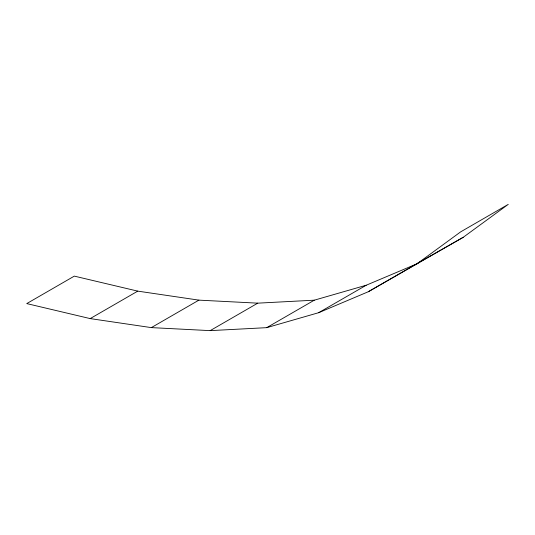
<?xml version="1.0" encoding="UTF-8"?>
<svg xmlns="http://www.w3.org/2000/svg" width="535" height="535" viewBox="0 0 535 535"><rect width="100%" height="100%" fill="white"/><g stroke="black" fill="none" stroke-linecap="round" stroke-linejoin="round"><path stroke-width="0.8" d="M415.648 264.785L460.688 231.842L508.25 204.37L463.21 237.313L368.307 291.736L318.666 312.694L266.724 327.654L210.181 330.63L151.338 327.614L90.194 318.599L26.75 303.592L74.311 276.12L137.756 291.127L198.906 300.135L257.75 303.158L314.292 300.182L366.234 285.222L415.869 264.263L463.21 237.313M90.194 318.599L137.756 291.127M151.338 327.614L198.906 300.135M210.181 330.63L257.75 303.158M266.724 327.654L314.292 300.182M318.666 312.694L366.234 285.222M368.307 291.736L415.869 264.263"/></g></svg>
